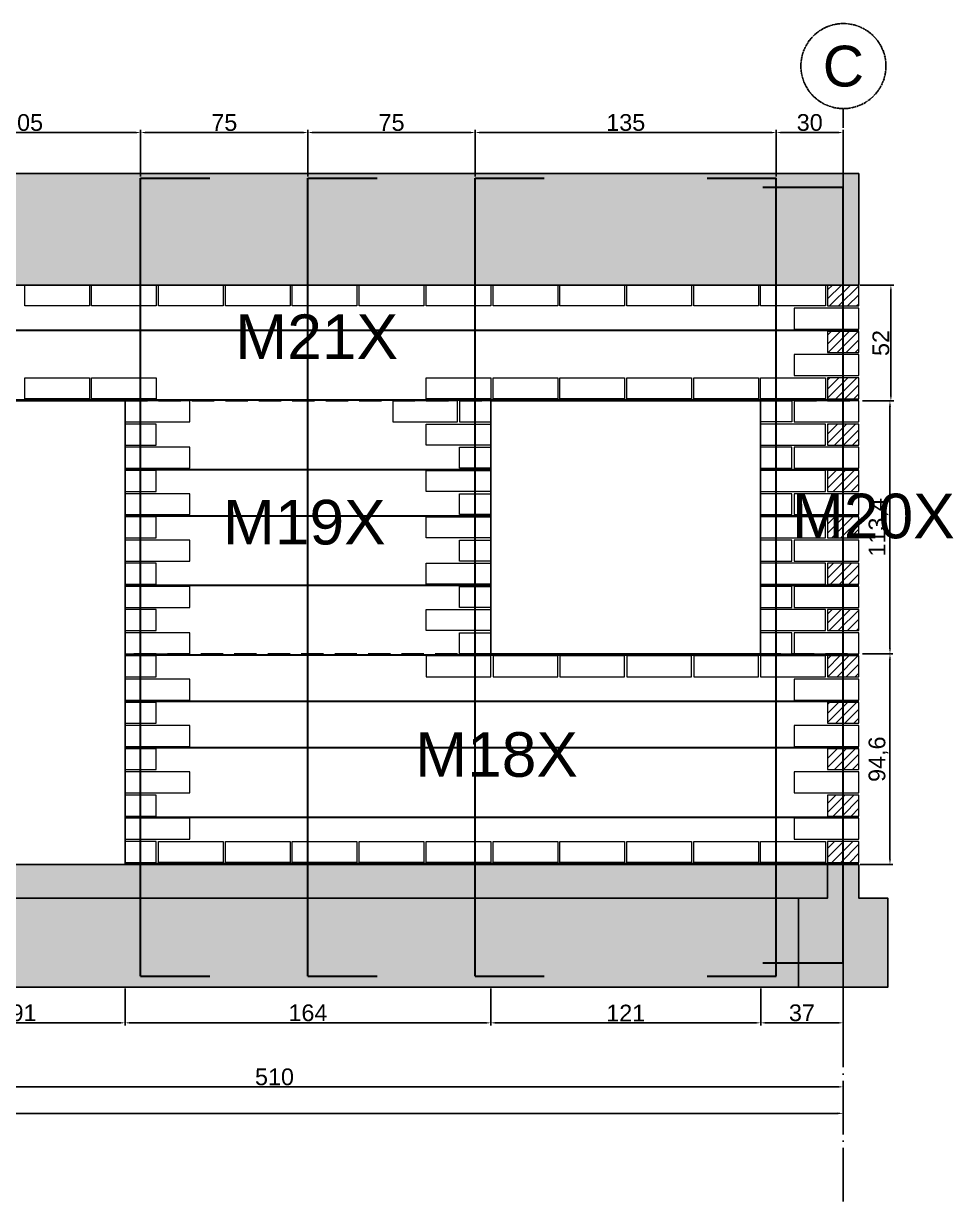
# Model space of a CAD drawing. Header units: centimetres. Extents: x 778 to 15841, y 1585 to 3584.
# Drawn here: x 7183 to 7600, y 2749 to 3277 of the extents above; entities that cross this region are included whole.
import ezdxf

# ---------------------------------------------------------------- set-up
doc = ezdxf.new("R2010")
doc.units = ezdxf.units.CM
doc.linetypes.add('ACAD_ISO04W100', pattern=[30, 24, -3, 0, -3])
doc.linetypes.add('TransientTextAxis', pattern=[0.3, 0.2, -0.1, 0, 0])
doc.layers.get('DEFPOINTS').update_dxf_attribs({"color": 250})
doc.layers.add('armadura horizotal', color=7, linetype='Continuous', lineweight=30, true_color=0xff9eff)
doc.layers.add('Ceramico 1.0', color=7, linetype='Continuous', lineweight=5, true_color=0xc73200)
doc.layers.add('armadura vertical', color=6, linetype='Continuous', lineweight=30)
for name, color, linetype in [('Cadena', 8, 'Continuous'), ('Cotas', 80, 'Continuous'), ('EJES', 8, 'Continuous'), ('Fundaciones', 251, 'Continuous'), ('Puertas y ventanas', 7, 'Continuous'), ('TEXTO-PIERS', 7, 'Continuous')]:
    doc.layers.add(name, color=color, linetype=linetype)
doc.styles.get("Standard").update_dxf_attribs({"font": 'arial.ttf'})
doc.dimstyles.new('ISO-25', dxfattribs={"dimtxt": 7.5, "dimasz": 2.5, "dimexe": 1.25, "dimexo": 0.625, "dimtad": 1, "dimtxsty": 'Standard', "dimcen": 2.5, "dimadec": 0, "dimazin": 0, "dimtfac": 1, "dimtmove": 0, "dimatfit": 3, "dimfxl": 1, "dimarcsym": 0})
pattern_1 = [(50, (2991.275, 585.853), (36.43693, -3.18782), [3.81, -41.91]), (355, (2991.275, 585.853), (-7.04868, 38.21137), [3.048, -33.52812]), (100.45144, (2994.31, 585.587), (29.38825, 35.02355), [3.238, -35.61805]), (46.1842, (2991.275, 596.013), (54.2158, -8.40847), [5.715, -62.865]), (96.6356, (2995.793, 595.31), (47.48083, 49.4852), [4.857, -53.4271]), (351.1842, (2991.275, 596.01), (47.4808, 49.4852), [4.572, -50.29195]), (21, (2996.355, 593.473), (30.32288, -20.45304), [3.81, -41.91]), (326, (2996.355, 593.473), (12.3604, 36.8376), [3.048, -33.528]), (71.45144, (2998.882, 591.768), (42.68328, 16.38455), [3.238, -35.618]), (37.5, (2991.275, 585.853), (0.61772, 16.911008), [0, -33.1216, 0, -34.036, 0, -33.655]), (7.5, (2991.275, 585.853), (13.36393, 20.036115), [0, -19.4056, 0, -32.3596, 0, -12.827]), (327.5, (2979.947, 585.853), (27.11812, -1.14575), [0, -12.7, 0, -39.624, 0, -52.578]), (317.5, (2974.867, 585.853), (29.62584, 5.0853), [0, -16.51, 0, -26.3144, 0, -37.338])]

# ---------------------------------------------------------------- blocks, each defined once
blk = doc.blocks.new('*D96')
at = {"layer": 'Cotas', "color": 0, "lineweight": -2, "transparency": 16777216}
for p, q in [((7137.98, 2844.25), (7137.98, 2827.65)), ((7228.98, 2844.25), (7228.98, 2827.65)), ((7140.48, 2828.9), (7226.48, 2828.9))]:
    blk.add_line(p, q, dxfattribs=at)
at = {"layer": 'Cotas', "color": 0, "transparency": 16777216}
for points in [[(7140.48, 2829.32), (7140.48, 2828.48), (7137.98, 2828.9)], [(7226.48, 2829.32), (7226.48, 2828.48), (7228.98, 2828.9)]]:
    blk.add_solid(points, dxfattribs=at)
at = {"layer": 'DEFPOINTS', "color": 0, "transparency": 16777216}
for p in [(7137.98, 2844.87), (7228.98, 2844.87), (7228.98, 2828.9)]:
    blk.add_point(p, dxfattribs=at)
at = {"layer": 'Cotas', "color": 0, "transparency": 16777216, "insert": (7183.48, 2833.35), "char_height": 7.5, "attachment_point": 5}
blk.add_mtext('91', dxfattribs=at)
blk = doc.blocks.new('*D97')
at = {"layer": 'Cotas', "color": 0, "lineweight": -2, "transparency": 16777216}
for p, q in [((7228.98, 2844.25), (7228.98, 2827.65)), ((7231.48, 2828.9), (7390.48, 2828.9)), ((7392.98, 2829.53), (7392.98, 2830.15))]:
    blk.add_line(p, q, dxfattribs=at)
at = {"layer": 'Cotas', "color": 0, "transparency": 16777216}
for points in [[(7231.48, 2829.32), (7231.48, 2828.48), (7228.98, 2828.9)], [(7390.48, 2829.32), (7390.48, 2828.48), (7392.98, 2828.9)]]:
    blk.add_solid(points, dxfattribs=at)
at = {"layer": 'DEFPOINTS', "color": 0, "transparency": 16777216}
for p in [(7228.98, 2844.87), (7392.98, 2828.9), (7392.98, 2828.9)]:
    blk.add_point(p, dxfattribs=at)
at = {"layer": 'Cotas', "color": 0, "transparency": 16777216, "insert": (7310.98, 2833.35), "char_height": 7.5, "attachment_point": 5}
blk.add_mtext('164', dxfattribs=at)
blk = doc.blocks.new('*D98')
at = {"layer": 'Cotas', "color": 0, "lineweight": -2, "transparency": 16777216}
for p, q in [((7392.98, 2844.25), (7392.98, 2827.65)), ((7513.98, 2844.25), (7513.98, 2827.65)), ((7395.48, 2828.9), (7511.48, 2828.9))]:
    blk.add_line(p, q, dxfattribs=at)
at = {"layer": 'Cotas', "color": 0, "transparency": 16777216}
for points in [[(7395.48, 2829.32), (7395.48, 2828.48), (7392.98, 2828.9)], [(7511.48, 2829.32), (7511.48, 2828.48), (7513.98, 2828.9)]]:
    blk.add_solid(points, dxfattribs=at)
at = {"layer": 'DEFPOINTS', "color": 0, "transparency": 16777216}
for p in [(7392.98, 2844.87), (7513.98, 2844.87), (7513.98, 2828.9)]:
    blk.add_point(p, dxfattribs=at)
at = {"layer": 'Cotas', "color": 0, "transparency": 16777216, "insert": (7453.48, 2833.29), "char_height": 7.5, "attachment_point": 5}
blk.add_mtext('121', dxfattribs=at)
blk = doc.blocks.new('*D99')
at = {"layer": 'Cotas', "color": 0, "lineweight": -2, "transparency": 16777216}
for p, q in [((7513.98, 2844.25), (7513.98, 2827.65)), ((7550.98, 2844.25), (7550.98, 2827.65)), ((7516.48, 2828.9), (7548.48, 2828.9))]:
    blk.add_line(p, q, dxfattribs=at)
at = {"layer": 'Cotas', "color": 0, "transparency": 16777216}
for points in [[(7516.48, 2829.32), (7516.48, 2828.48), (7513.98, 2828.9)], [(7548.48, 2829.32), (7548.48, 2828.48), (7550.98, 2828.9)]]:
    blk.add_solid(points, dxfattribs=at)
at = {"layer": 'DEFPOINTS', "color": 0, "transparency": 16777216}
for p in [(7513.98, 2844.87), (7550.98, 2844.87), (7550.98, 2828.9)]:
    blk.add_point(p, dxfattribs=at)
at = {"layer": 'Cotas', "color": 0, "transparency": 16777216, "insert": (7532.48, 2833.36), "char_height": 7.5, "attachment_point": 5}
blk.add_mtext('37', dxfattribs=at)
blk = doc.blocks.new('*D101')
at = {"layer": 'Cotas', "color": 0, "lineweight": -2, "transparency": 16777216}
for p, q in [((7040.98, 2799.56), (7040.98, 2798.93)), ((7043.48, 2800.18), (7548.48, 2800.18)), ((7550.98, 2799.56), (7550.98, 2798.93))]:
    blk.add_line(p, q, dxfattribs=at)
at = {"layer": 'Cotas', "color": 0, "transparency": 16777216}
for points in [[(7043.48, 2800.6), (7043.48, 2799.76), (7040.98, 2800.18)], [(7548.48, 2800.6), (7548.48, 2799.76), (7550.98, 2800.18)]]:
    blk.add_solid(points, dxfattribs=at)
at = {"layer": 'DEFPOINTS', "color": 0, "transparency": 16777216}
for p in [(7040.98, 2800.18), (7550.98, 2800.18), (7550.98, 2800.18)]:
    blk.add_point(p, dxfattribs=at)
at = {"layer": 'Cotas', "color": 0, "transparency": 16777216, "insert": (7295.98, 2804.63), "char_height": 7.5, "attachment_point": 5}
blk.add_mtext('510', dxfattribs=at)
blk = doc.blocks.new('*D102')
at = {"layer": 'Cotas', "color": 0, "lineweight": -2, "transparency": 16777216}
for p, q in [((6710.98, 2787.67), (6710.98, 2787.05)), ((6713.48, 2788.3), (7548.48, 2788.3)), ((7550.98, 2787.67), (7550.98, 2787.05))]:
    blk.add_line(p, q, dxfattribs=at)
at = {"layer": 'Cotas', "color": 0, "transparency": 16777216}
for points in [[(6713.48, 2788.71), (6713.48, 2787.88), (6710.98, 2788.3)], [(7548.48, 2788.71), (7548.48, 2787.88), (7550.98, 2788.3)]]:
    blk.add_solid(points, dxfattribs=at)
at = {"layer": 'DEFPOINTS', "color": 0, "transparency": 16777216}
for p in [(6710.98, 2788.3), (7550.98, 2788.3), (7550.98, 2788.3)]:
    blk.add_point(p, dxfattribs=at)
at = {"layer": 'Cotas', "color": 0, "transparency": 16777216, "insert": (7130.98, 2792.75), "char_height": 7.5, "attachment_point": 5}
blk.add_mtext('840', dxfattribs=at)
blk = doc.blocks.new('*D103')
at = {"layer": 'Cotas', "color": 0, "lineweight": -2, "transparency": 16777216}
for p, q in [((7559.6, 3107.87), (7573.2, 3107.87)), ((7571.95, 3105.37), (7571.95, 2996.97)), ((7559.6, 2994.47), (7573.2, 2994.47))]:
    blk.add_line(p, q, dxfattribs=at)
at = {"layer": 'Cotas', "color": 0, "transparency": 16777216}
for points in [[(7571.54, 3105.37), (7572.37, 3105.37), (7571.95, 3107.87)], [(7571.54, 2996.97), (7572.37, 2996.97), (7571.95, 2994.47)]]:
    blk.add_solid(points, dxfattribs=at)
at = {"layer": 'DEFPOINTS', "color": 0, "transparency": 16777216}
for p in [(7558.97, 3107.87), (7558.98, 2994.47), (7571.95, 2994.47)]:
    blk.add_point(p, dxfattribs=at)
at = {"layer": 'Cotas', "color": 0, "transparency": 16777216, "insert": (7566.82, 3051.17), "char_height": 7.5, "attachment_point": 5, "rotation": 90}
blk.add_mtext('113,4', dxfattribs=at)
blk = doc.blocks.new('*D104')
at = {"layer": 'Cotas', "color": 0, "lineweight": -2, "transparency": 16777216}
for p, q in [((7558.6, 3159.87), (7573.62, 3159.87)), ((7572.37, 3110.37), (7572.37, 3157.37)), ((7565.49, 3107.87), (7573.62, 3107.87))]:
    blk.add_line(p, q, dxfattribs=at)
at = {"layer": 'Cotas', "color": 0, "transparency": 16777216}
for points in [[(7571.95, 3157.37), (7572.79, 3157.37), (7572.37, 3159.87)], [(7571.95, 3110.37), (7572.79, 3110.37), (7572.37, 3107.87)]]:
    blk.add_solid(points, dxfattribs=at)
at = {"layer": 'DEFPOINTS', "color": 0, "transparency": 16777216}
for p in [(7557.97, 3159.87), (7572.37, 3159.87), (7564.87, 3107.87)]:
    blk.add_point(p, dxfattribs=at)
at = {"layer": 'Cotas', "color": 0, "transparency": 16777216, "insert": (7567.92, 3133.87), "char_height": 7.5, "attachment_point": 5, "rotation": 90}
blk.add_mtext('52', dxfattribs=at)
blk = doc.blocks.new('*D105')
at = {"layer": 'Cotas', "color": 0, "lineweight": -2, "transparency": 16777216}
for p, q in [((7559.6, 2994.47), (7573.2, 2994.47)), ((7571.95, 2991.97), (7571.95, 2902.37)), ((7558.6, 2899.87), (7573.2, 2899.87))]:
    blk.add_line(p, q, dxfattribs=at)
at = {"layer": 'Cotas', "color": 0, "transparency": 16777216}
for points in [[(7571.54, 2991.97), (7572.37, 2991.97), (7571.95, 2994.47)], [(7571.54, 2902.37), (7572.37, 2902.37), (7571.95, 2899.87)]]:
    blk.add_solid(points, dxfattribs=at)
at = {"layer": 'DEFPOINTS', "color": 0, "transparency": 16777216}
for p in [(7558.98, 2994.47), (7557.98, 2899.87), (7571.95, 2899.87)]:
    blk.add_point(p, dxfattribs=at)
at = {"layer": 'Cotas', "color": 0, "transparency": 16777216, "insert": (7566.82, 2947.17), "char_height": 7.5, "attachment_point": 5, "rotation": 90}
blk.add_mtext('94,6', dxfattribs=at)
blk = doc.blocks.new('*D198')
at = {"layer": 'Cotas', "color": 0, "lineweight": -2, "transparency": 16777216}
for p, q in [((7130.98, 3208.5), (7130.98, 3229.53)), ((7235.98, 3208.5), (7235.98, 3229.53)), ((7133.48, 3228.28), (7233.48, 3228.28))]:
    blk.add_line(p, q, dxfattribs=at)
at = {"layer": 'Cotas', "color": 0, "transparency": 16777216}
for points in [[(7133.48, 3228.7), (7133.48, 3227.86), (7130.98, 3228.28)], [(7233.48, 3228.7), (7233.48, 3227.86), (7235.98, 3228.28)]]:
    blk.add_solid(points, dxfattribs=at)
at = {"layer": 'DEFPOINTS', "color": 0, "transparency": 16777216}
for p in [(7235.98, 3228.28), (7130.98, 3207.87), (7235.98, 3207.87)]:
    blk.add_point(p, dxfattribs=at)
at = {"layer": 'Cotas', "color": 0, "transparency": 16777216, "insert": (7183.48, 3232.73), "char_height": 7.5, "attachment_point": 5}
blk.add_mtext('105', dxfattribs=at)
blk = doc.blocks.new('*D199')
at = {"layer": 'Cotas', "color": 0, "lineweight": -2, "transparency": 16777216}
for p, q in [((7235.98, 3208.5), (7235.98, 3229.53)), ((7310.98, 3208.5), (7310.98, 3229.53)), ((7238.48, 3228.28), (7308.48, 3228.28))]:
    blk.add_line(p, q, dxfattribs=at)
at = {"layer": 'Cotas', "color": 0, "transparency": 16777216}
for points in [[(7238.48, 3228.7), (7238.48, 3227.86), (7235.98, 3228.28)], [(7308.48, 3228.7), (7308.48, 3227.86), (7310.98, 3228.28)]]:
    blk.add_solid(points, dxfattribs=at)
at = {"layer": 'DEFPOINTS', "color": 0, "transparency": 16777216}
for p in [(7310.98, 3228.28), (7235.98, 3207.87), (7310.98, 3207.87)]:
    blk.add_point(p, dxfattribs=at)
at = {"layer": 'Cotas', "color": 0, "transparency": 16777216, "insert": (7273.48, 3232.72), "char_height": 7.5, "attachment_point": 5}
blk.add_mtext('75', dxfattribs=at)
blk = doc.blocks.new('*D200')
at = {"layer": 'Cotas', "color": 0, "lineweight": -2, "transparency": 16777216}
for p, q in [((7310.98, 3208.5), (7310.98, 3229.53)), ((7385.98, 3208.5), (7385.98, 3229.53)), ((7313.48, 3228.28), (7383.48, 3228.28))]:
    blk.add_line(p, q, dxfattribs=at)
at = {"layer": 'Cotas', "color": 0, "transparency": 16777216}
for points in [[(7313.48, 3228.7), (7313.48, 3227.86), (7310.98, 3228.28)], [(7383.48, 3228.7), (7383.48, 3227.86), (7385.98, 3228.28)]]:
    blk.add_solid(points, dxfattribs=at)
at = {"layer": 'DEFPOINTS', "color": 0, "transparency": 16777216}
for p in [(7385.98, 3228.28), (7310.98, 3207.87), (7385.98, 3207.87)]:
    blk.add_point(p, dxfattribs=at)
at = {"layer": 'Cotas', "color": 0, "transparency": 16777216, "insert": (7348.48, 3232.72), "char_height": 7.5, "attachment_point": 5}
blk.add_mtext('75', dxfattribs=at)
blk = doc.blocks.new('*D201')
at = {"layer": 'Cotas', "color": 0, "lineweight": -2, "transparency": 16777216}
for p, q in [((7385.98, 3208.5), (7385.98, 3229.53)), ((7520.98, 3208.5), (7520.98, 3229.53)), ((7388.48, 3228.28), (7518.48, 3228.28))]:
    blk.add_line(p, q, dxfattribs=at)
at = {"layer": 'Cotas', "color": 0, "transparency": 16777216}
for points in [[(7388.48, 3228.7), (7388.48, 3227.86), (7385.98, 3228.28)], [(7518.48, 3228.7), (7518.48, 3227.86), (7520.98, 3228.28)]]:
    blk.add_solid(points, dxfattribs=at)
at = {"layer": 'DEFPOINTS', "color": 0, "transparency": 16777216}
for p in [(7520.98, 3228.28), (7385.98, 3207.87), (7520.98, 3207.87)]:
    blk.add_point(p, dxfattribs=at)
at = {"layer": 'Cotas', "color": 0, "transparency": 16777216, "insert": (7453.48, 3232.74), "char_height": 7.5, "attachment_point": 5}
blk.add_mtext('135', dxfattribs=at)
blk = doc.blocks.new('*D202')
at = {"layer": 'Cotas', "color": 0, "lineweight": -2, "transparency": 16777216}
for p, q in [((7520.98, 3208.5), (7520.98, 3229.53)), ((7550.98, 3204.39), (7550.98, 3229.53)), ((7523.48, 3228.28), (7548.48, 3228.28))]:
    blk.add_line(p, q, dxfattribs=at)
at = {"layer": 'Cotas', "color": 0, "transparency": 16777216}
for points in [[(7523.48, 3228.7), (7523.48, 3227.86), (7520.98, 3228.28)], [(7548.48, 3228.7), (7548.48, 3227.86), (7550.98, 3228.28)]]:
    blk.add_solid(points, dxfattribs=at)
at = {"layer": 'DEFPOINTS', "color": 0, "transparency": 16777216}
for p in [(7550.98, 3228.28), (7520.98, 3207.87), (7550.98, 3203.76)]:
    blk.add_point(p, dxfattribs=at)
at = {"layer": 'Cotas', "color": 0, "transparency": 16777216, "insert": (7535.98, 3232.74), "char_height": 7.5, "attachment_point": 5}
blk.add_mtext('30', dxfattribs=at)

msp = doc.modelspace()

# ---------------------------------------------------------------- hatches: boundary and pattern name
at = {"layer": 'Cadena'}
h = msp.add_hatch(dxfattribs=at)
h.set_pattern_fill('AR-CONC', color=256, scale=0.2)
h.set_pattern_definition(pattern_1)
h.paths.add_polyline_path([(7557.975, 3159.875), (7557.975, 3209.875), (6703.976, 3209.875), (6703.976, 3159.875), (6719.476, 3159.875), (6719.476, 3159.875), (6749.476, 3159.875), (6749.476, 3159.875), (6778.476, 3159.875)])
at = {"layer": 'Ceramico 1.0'}
h = msp.add_hatch(dxfattribs=at)
h.set_pattern_fill('ANSI31', color=256, scale=0.9)
h.set_pattern_definition([(45, (30, 0), (-2.0205576, 2.0205576), [])])
h.paths.add_polyline_path([(7543.976, 3159.874), (7543.976, 3155.175), (7543.976, 3150.474), (7557.975, 3150.474), (7557.975, 3159.874)])
h.paths.add_polyline_path([(7557.975, 3129.674), (7557.975, 3139.074), (7543.975, 3139.074), (7543.975, 3129.674)])
h.paths.add_polyline_path([(7543.976, 3118.274), (7543.976, 3113.575), (7543.976, 3108.874), (7557.975, 3108.874), (7557.975, 3118.274)])
h.paths.add_polyline_path([(7557.975, 3088.074), (7557.975, 3097.474), (7543.976, 3097.474), (7543.976, 3092.626), (7543.976, 3088.074)])
h.paths.add_polyline_path([(7543.976, 3076.674), (7543.976, 3071.826), (7543.976, 3067.274), (7557.975, 3067.274), (7557.975, 3076.674)])
h.paths.add_polyline_path([(7543.976, 3055.874), (7543.976, 3051.026), (7543.976, 3046.474), (7557.975, 3046.474), (7557.975, 3055.874)])
h.paths.add_polyline_path([(7557.975, 3025.674), (7557.975, 3035.074), (7543.976, 3035.074), (7543.976, 3030.226), (7543.976, 3025.674)])
h.paths.add_polyline_path([(7557.975, 3004.874), (7557.975, 3014.274), (7543.976, 3014.274), (7543.976, 3009.426), (7543.976, 3004.874)])
h.paths.add_polyline_path([(7557.975, 2984.074), (7557.975, 2993.474), (7543.976, 2993.474), (7543.976, 2988.626), (7543.976, 2984.074)])
h.paths.add_polyline_path([(7557.975, 2963.275), (7557.975, 2972.675), (7543.975, 2972.675), (7543.975, 2963.275)])
h.paths.add_polyline_path([(7557.975, 2942.475), (7557.975, 2951.875), (7543.975, 2951.875), (7543.975, 2942.475)])
h.paths.add_polyline_path([(7557.975, 2921.675), (7557.975, 2931.075), (7543.975, 2931.075), (7543.975, 2921.675)])
h.paths.add_polyline_path([(7543.976, 2910.275), (7543.976, 2905.575), (7543.976, 2900.875), (7557.975, 2900.875), (7557.975, 2910.275)])
at = {"layer": 'Fundaciones'}
h = msp.add_hatch(dxfattribs=at)
h.set_pattern_fill('AR-CONC', color=256, scale=0.2)
h.set_pattern_definition(pattern_1)
h.paths.add_polyline_path([(7530.975, 2884.875), (6730.975, 2884.875), (6730.975, 2844.875), (7530.975, 2844.875)])
h.paths.add_polyline_path([(6730.975, 2884.875), (6717.975, 2884.875), (6717.975, 2899.875), (6703.975, 2899.875), (6703.975, 2884.875), (6690.975, 2884.875), (6690.975, 2844.875), (6710.975, 2844.875), (6730.975, 2844.875)])
h.paths.add_polyline_path([(7570.975, 2884.875), (7557.975, 2884.875), (7557.975, 2899.875), (7543.975, 2899.875), (7543.975, 2884.875), (7530.975, 2884.875), (7530.975, 2844.875), (7522.475, 2844.875), (7570.975, 2844.875)])
h.paths.add_polyline_path([(7543.975, 2899.875), (6717.975, 2899.875), (6717.975, 2884.875), (6730.975, 2884.875), (7500.975, 2884.875), (7543.975, 2884.875)])

# ---------------------------------------------------------------- linework, layer by layer
at = {"layer": 'armadura horizotal'}
for p, q in [((6703.976, 3139.574), (7557.975, 3139.576)), ((6703.976, 3108.374), (7557.975, 3108.33)), ((7228.976, 3077.173), (7392.976, 3077.173)), ((7513.976, 3077.176), (7557.975, 3077.177)), ((7228.976, 3056.373), (7392.976, 3056.373)), ((7513.976, 3056.376), (7557.975, 3056.377)), ((7228.976, 3025.173), (7392.976, 3025.173)), ((7513.976, 3025.176), (7557.975, 3025.177)), ((7228.976, 2993.99), (7557.975, 2993.973)), ((7228.976, 2973.19), (7557.975, 2973.173)), ((7228.976, 2952.39), (7557.975, 2952.373)), ((7228.976, 2921.19), (7557.975, 2921.173)), ((7228.976, 2900.373), (7557.975, 2900.356))]:
    msp.add_line(p, q, dxfattribs=at)
at = {"layer": 'armadura vertical'}
for p, q in [((7235.976, 2849.875), (7235.976, 3207.875)), ((7235.976, 3207.875), (7266.976, 3207.875)), ((7310.976, 2849.875), (7310.976, 3207.875)), ((7310.976, 3207.875), (7341.976, 3207.875)), ((7385.976, 2849.875), (7385.976, 3207.875)), ((7385.976, 3207.875), (7416.976, 3207.875)), ((7489.976, 3207.875), (7520.976, 3207.875)), ((7520.976, 2849.875), (7520.976, 3207.875)), ((7514.976, 3203.762), (7550.976, 3203.762)), ((7550.976, 2855.762), (7550.976, 3203.762)), ((7514.976, 2855.762), (7550.976, 2855.762)), ((7235.976, 2849.875), (7266.976, 2849.875)), ((7310.976, 2849.875), (7341.976, 2849.875)), ((7385.976, 2849.875), (7416.976, 2849.875)), ((7489.976, 2849.875), (7520.976, 2849.875))]:
    msp.add_line(p, q, dxfattribs=at)
at = {"layer": 'Cadena'}
for p, q in [((6703.976, 3209.875), (7557.975, 3209.875)), ((7557.975, 3209.875), (7557.975, 3159.875)), ((7557.975, 3159.875), (6703.976, 3159.875))]:
    msp.add_line(p, q, dxfattribs=at)
at = {"layer": 'Ceramico 1.0'}
for points in [[(7212.976, 3159.875), (7212.976, 3150.475), (7183.976, 3150.475), (7183.976, 3159.875)], [(7242.976, 3159.875), (7242.976, 3150.475), (7213.976, 3150.475), (7213.976, 3159.875)], [(7272.976, 3159.875), (7272.976, 3150.475), (7243.976, 3150.475), (7243.976, 3159.875)], [(7302.976, 3159.875), (7302.976, 3150.475), (7273.976, 3150.475), (7273.976, 3159.875)], [(7332.976, 3159.875), (7332.976, 3150.475), (7303.976, 3150.475), (7303.976, 3159.875)], [(7362.976, 3159.875), (7362.976, 3150.475), (7333.976, 3150.475), (7333.976, 3159.875)], [(7392.976, 3159.875), (7392.976, 3150.475), (7363.976, 3150.475), (7363.976, 3159.875)], [(7422.976, 3159.875), (7422.976, 3150.475), (7393.976, 3150.475), (7393.976, 3159.875)], [(7452.976, 3159.875), (7452.976, 3150.475), (7423.976, 3150.475), (7423.976, 3159.875)], [(7482.976, 3159.875), (7482.976, 3150.475), (7453.976, 3150.475), (7453.976, 3159.875)], [(7512.976, 3159.875), (7512.976, 3150.475), (7483.976, 3150.475), (7483.976, 3159.875)], [(7542.976, 3159.875), (7542.976, 3150.475), (7513.976, 3150.475), (7513.976, 3159.875)], [(7543.975, 3159.874), (7543.975, 3150.474), (7557.975, 3150.474), (7557.975, 3159.874)], [(7528.975, 3149.474), (7528.975, 3140.074), (7557.975, 3140.074), (7557.975, 3149.474)], [(7543.975, 3139.074), (7543.975, 3129.674), (7557.975, 3129.674), (7557.975, 3139.074)], [(7528.975, 3128.674), (7528.975, 3119.274), (7557.975, 3119.274), (7557.975, 3128.674)], [(7212.976, 3118.275), (7212.976, 3108.875), (7183.976, 3108.875), (7183.976, 3118.275)], [(7242.976, 3118.275), (7242.976, 3108.875), (7213.976, 3108.875), (7213.976, 3118.275)], [(7392.976, 3118.275), (7392.976, 3108.875), (7363.976, 3108.875), (7363.976, 3118.275)], [(7422.976, 3118.275), (7422.976, 3108.875), (7393.976, 3108.875), (7393.976, 3118.275)], [(7452.976, 3118.275), (7452.976, 3108.875), (7423.976, 3108.875), (7423.976, 3118.275)], [(7482.976, 3118.275), (7482.976, 3108.875), (7453.976, 3108.875), (7453.976, 3118.275)], [(7512.976, 3118.275), (7512.976, 3108.875), (7483.976, 3108.875), (7483.976, 3118.275)], [(7542.976, 3118.275), (7542.976, 3108.875), (7513.976, 3108.875), (7513.976, 3118.275)], [(7543.975, 3118.274), (7543.975, 3108.874), (7557.975, 3108.874), (7557.975, 3118.274)], [(7228.976, 3107.875), (7228.976, 3098.475), (7257.976, 3098.475), (7257.976, 3107.875)], [(7348.976, 3107.875), (7348.976, 3098.475), (7377.976, 3098.475), (7377.976, 3107.875)], [(7378.976, 3107.875), (7378.976, 3098.475), (7392.976, 3098.475), (7392.976, 3107.875)], [(7527.976, 3107.875), (7527.976, 3098.475), (7513.976, 3098.475), (7513.976, 3107.875)], [(7528.975, 3107.874), (7528.975, 3098.474), (7557.975, 3098.474), (7557.975, 3107.874)], [(7228.976, 3097.475), (7228.976, 3088.075), (7242.976, 3088.075), (7242.976, 3097.475)], [(7392.976, 3097.475), (7392.976, 3088.075), (7363.976, 3088.075), (7363.976, 3097.475)], [(7513.976, 3097.475), (7513.976, 3088.075), (7542.976, 3088.075), (7542.976, 3097.475)], [(7543.975, 3097.474), (7543.975, 3088.074), (7557.975, 3088.074), (7557.975, 3097.474)], [(7228.976, 3087.075), (7228.976, 3077.675), (7257.976, 3077.675), (7257.976, 3087.075)], [(7392.976, 3087.075), (7392.976, 3077.675), (7378.976, 3077.675), (7378.976, 3087.075)], [(7513.976, 3087.075), (7513.976, 3077.675), (7527.976, 3077.675), (7527.976, 3087.075)], [(7528.975, 3087.074), (7528.975, 3077.674), (7557.975, 3077.674), (7557.975, 3087.074)], [(7228.976, 3076.675), (7228.976, 3067.275), (7242.976, 3067.275), (7242.976, 3076.675)], [(7392.976, 3076.675), (7392.976, 3067.275), (7363.976, 3067.275), (7363.976, 3076.675)], [(7513.976, 3076.675), (7513.976, 3067.275), (7542.976, 3067.275), (7542.976, 3076.675)], [(7543.975, 3076.674), (7543.975, 3067.274), (7557.975, 3067.274), (7557.975, 3076.674)], [(7228.976, 3066.275), (7228.976, 3056.875), (7257.976, 3056.875), (7257.976, 3066.275)], [(7392.976, 3066.275), (7392.976, 3056.875), (7378.976, 3056.875), (7378.976, 3066.275)], [(7513.976, 3066.275), (7513.976, 3056.875), (7527.976, 3056.875), (7527.976, 3066.275)], [(7528.975, 3066.274), (7528.975, 3056.874), (7557.975, 3056.874), (7557.975, 3066.274)], [(7228.976, 3055.875), (7228.976, 3046.475), (7242.976, 3046.475), (7242.976, 3055.875)], [(7392.976, 3055.875), (7392.976, 3046.475), (7363.976, 3046.475), (7363.976, 3055.875)], [(7513.976, 3055.875), (7513.976, 3046.475), (7542.976, 3046.475), (7542.976, 3055.875)], [(7543.975, 3055.874), (7543.975, 3046.474), (7557.975, 3046.474), (7557.975, 3055.874)], [(7228.976, 3045.475), (7228.976, 3036.075), (7257.976, 3036.075), (7257.976, 3045.475)], [(7392.976, 3045.475), (7392.976, 3036.075), (7378.976, 3036.075), (7378.976, 3045.475)], [(7513.976, 3045.475), (7513.976, 3036.075), (7527.976, 3036.075), (7527.976, 3045.475)], [(7528.975, 3045.474), (7528.975, 3036.074), (7557.975, 3036.074), (7557.975, 3045.474)], [(7228.976, 3035.075), (7228.976, 3025.675), (7242.976, 3025.675), (7242.976, 3035.075)], [(7392.976, 3035.075), (7392.976, 3025.675), (7363.976, 3025.675), (7363.976, 3035.075)], [(7513.976, 3035.075), (7513.976, 3025.675), (7542.976, 3025.675), (7542.976, 3035.075)], [(7543.975, 3035.074), (7543.975, 3025.674), (7557.975, 3025.674), (7557.975, 3035.074)], [(7228.976, 3024.675), (7228.976, 3015.275), (7257.976, 3015.275), (7257.976, 3024.675)], [(7392.976, 3024.675), (7392.976, 3015.275), (7378.976, 3015.275), (7378.976, 3024.675)], [(7513.976, 3024.675), (7513.976, 3015.275), (7527.976, 3015.275), (7527.976, 3024.675)], [(7528.975, 3024.674), (7528.975, 3015.274), (7557.975, 3015.274), (7557.975, 3024.674)], [(7228.976, 3014.275), (7228.976, 3004.875), (7242.976, 3004.875), (7242.976, 3014.275)], [(7392.976, 3014.275), (7392.976, 3004.875), (7363.976, 3004.875), (7363.976, 3014.275)], [(7513.976, 3014.275), (7513.976, 3004.875), (7542.976, 3004.875), (7542.976, 3014.275)], [(7543.975, 3014.274), (7543.975, 3004.874), (7557.975, 3004.874), (7557.975, 3014.274)], [(7228.976, 3003.875), (7228.976, 2994.475), (7257.976, 2994.475), (7257.976, 3003.875)], [(7392.976, 3003.875), (7392.976, 2994.475), (7378.976, 2994.475), (7378.976, 3003.875)], [(7513.976, 3003.875), (7513.976, 2994.475), (7527.976, 2994.475), (7527.976, 3003.875)], [(7528.975, 3003.874), (7528.975, 2994.474), (7557.975, 2994.474), (7557.975, 3003.874)], [(7228.976, 2993.475), (7228.976, 2984.075), (7242.976, 2984.075), (7242.976, 2993.475)], [(7363.976, 2993.475), (7363.976, 2984.075), (7392.976, 2984.075), (7392.976, 2993.475)], [(7393.976, 2993.475), (7393.976, 2984.075), (7422.976, 2984.075), (7422.976, 2993.475)], [(7423.976, 2993.475), (7423.976, 2984.075), (7452.976, 2984.075), (7452.976, 2993.475)], [(7453.976, 2993.475), (7453.976, 2984.075), (7482.976, 2984.075), (7482.976, 2993.475)], [(7483.976, 2993.475), (7483.976, 2984.075), (7512.976, 2984.075), (7512.976, 2993.475)], [(7513.976, 2993.475), (7513.976, 2984.075), (7542.976, 2984.075), (7542.976, 2993.475)], [(7543.975, 2993.474), (7543.975, 2984.074), (7557.975, 2984.074), (7557.975, 2993.474)], [(7228.976, 2983.075), (7228.976, 2973.675), (7257.976, 2973.675), (7257.976, 2983.075)], [(7528.975, 2983.075), (7528.975, 2973.675), (7557.975, 2973.675), (7557.975, 2983.075)], [(7228.976, 2972.675), (7228.976, 2963.275), (7242.976, 2963.275), (7242.976, 2972.675)], [(7543.975, 2972.675), (7543.975, 2963.275), (7557.975, 2963.275), (7557.975, 2972.675)], [(7228.976, 2962.275), (7228.976, 2952.875), (7257.976, 2952.875), (7257.976, 2962.275)], [(7528.975, 2962.275), (7528.975, 2952.875), (7557.975, 2952.875), (7557.975, 2962.275)], [(7228.976, 2951.875), (7228.976, 2942.475), (7242.976, 2942.475), (7242.976, 2951.875)], [(7543.975, 2951.875), (7543.975, 2942.475), (7557.975, 2942.475), (7557.975, 2951.875)], [(7228.976, 2941.475), (7228.976, 2932.075), (7257.976, 2932.075), (7257.976, 2941.475)], [(7528.975, 2941.475), (7528.975, 2932.075), (7557.975, 2932.075), (7557.975, 2941.475)], [(7228.976, 2931.075), (7228.976, 2921.675), (7242.976, 2921.675), (7242.976, 2931.075)], [(7543.975, 2931.075), (7543.975, 2921.675), (7557.975, 2921.675), (7557.975, 2931.075)], [(7228.976, 2920.675), (7228.976, 2911.275), (7257.976, 2911.275), (7257.976, 2920.675)], [(7528.975, 2920.675), (7528.975, 2911.275), (7557.975, 2911.275), (7557.975, 2920.675)], [(7228.976, 2910.275), (7228.976, 2900.875), (7242.976, 2900.875), (7242.976, 2910.275)], [(7272.976, 2910.275), (7272.976, 2900.875), (7243.976, 2900.875), (7243.976, 2910.275)], [(7302.976, 2910.275), (7302.976, 2900.875), (7273.976, 2900.875), (7273.976, 2910.275)], [(7332.976, 2910.275), (7332.976, 2900.875), (7303.976, 2900.875), (7303.976, 2910.275)], [(7362.976, 2910.275), (7362.976, 2900.875), (7333.976, 2900.875), (7333.976, 2910.275)], [(7392.976, 2910.275), (7392.976, 2900.875), (7363.976, 2900.875), (7363.976, 2910.275)], [(7422.976, 2910.275), (7422.976, 2900.875), (7393.976, 2900.875), (7393.976, 2910.275)], [(7452.976, 2910.275), (7452.976, 2900.875), (7423.976, 2900.875), (7423.976, 2910.275)], [(7482.976, 2910.275), (7482.976, 2900.875), (7453.976, 2900.875), (7453.976, 2910.275)], [(7512.976, 2910.275), (7512.976, 2900.875), (7483.976, 2900.875), (7483.976, 2910.275)], [(7542.976, 2910.275), (7542.976, 2900.875), (7513.976, 2900.875), (7513.976, 2910.275)], [(7543.975, 2910.275), (7543.975, 2900.875), (7557.975, 2900.875), (7557.975, 2910.275)]]:
    msp.add_lwpolyline(points, close=True, dxfattribs=at)
at = {"layer": 'EJES', "linetype": 'ACAD_ISO04W100'}
msp.add_line((7550.976, 2748.78), (7550.976, 3238.969), dxfattribs=at)
at = {"layer": 'EJES', "linetype": 'ACAD_ISO04W100', "ltscale": 0.035}
for centre in [(7551.073, 3258.101, 0), (7551.073, 3258.1, 0)]:
    msp.add_circle(centre, 19.067, dxfattribs=at)
at = {"layer": 'Fundaciones'}
for p, q in [((6717.975, 2899.875), (7543.975, 2899.875)), ((6730.975, 2884.875), (7530.975, 2884.875)), ((6710.975, 2844.875), (7530.975, 2844.875))]:
    msp.add_line(p, q, dxfattribs=at)
msp.add_lwpolyline([(7550.975, 2844.875), (7530.975, 2844.875), (7530.975, 2884.875), (7543.975, 2884.875), (7543.975, 2899.875), (7557.975, 2899.875), (7557.975, 2884.875), (7570.975, 2884.875), (7570.975, 2844.875)], close=True, dxfattribs=at)
at = {"layer": 'Puertas y ventanas'}
for p, q in [((7512.976, 3107.875), (7513.976, 3107.875)), ((7512.976, 2994.475), (7513.976, 2994.475))]:
    msp.add_line(p, q, dxfattribs=at)
for points in [[(7228.976, 2899.875), (7228.976, 3107.875), (7137.976, 3107.874), (7137.976, 2899.875)], [(7513.976, 3107.875), (7513.976, 2994.475), (7392.976, 2994.475), (7392.976, 3107.875)]]:
    msp.add_lwpolyline(points, close=True, dxfattribs=at)
at = {"layer": 'TEXTO-PIERS', "linetype": 'TransientTextAxis', "ltscale": 50}
for p, q in [((7228.976, 3107.875), (7392.976, 3107.875)), ((7513.976, 3107.874), (7557.992, 3107.874)), ((7392.976, 2994.475), (7228.976, 2994.475)), ((7512.976, 2994.475), (7557.975, 2994.475))]:
    msp.add_line(p, q, dxfattribs=at)

# ---------------------------------------------------------------- texts
at = {"layer": 'EJES', "insert": (7551.073, 3257.953, 0), "char_height": 18.306, "width": 29.18604, "attachment_point": 5}
msp.add_mtext('C', dxfattribs=at)
at = {"layer": 'TEXTO-PIERS'}
for s, p in [('M21X', (7278.424, 3126.673)), ('M20X', (7528.017, 3046.266)), ('M19X', (7272.873, 3043.499)), ('M18X', (7359.073, 2939.281))]:
    msp.add_text(s, height=20, dxfattribs=at).set_placement(p)

# ---------------------------------------------------------------- dimensions: what is measured, and where the dimension line sits
at = {"layer": 'Cotas'}
for base, p1, p2, picture, middle in [((7235.976, 3228.279), (7130.976, 3207.875), (7235.976, 3207.875), '*D198', (7183.476, 3232.734)), ((7310.976, 3228.279), (7235.976, 3207.875), (7310.976, 3207.875), '*D199', (7273.476, 3232.718)), ((7385.976, 3228.279), (7310.976, 3207.875), (7385.976, 3207.875), '*D200', (7348.476, 3232.718)), ((7520.976, 3228.279), (7385.976, 3207.875), (7520.976, 3207.875), '*D201', (7453.476, 3232.736)), ((7550.976, 3228.279), (7520.976, 3207.875), (7550.976, 3203.762), '*D202', (7535.976, 3232.736)), ((7228.976, 2828.901), (7137.976, 2844.875), (7228.976, 2844.875), '*D96', (7183.476, 2833.355)), ((7392.976, 2828.901), (7228.976, 2844.875), (7392.976, 2828.901), '*D97', (7310.976, 2833.355)), ((7513.976, 2828.901), (7392.976, 2844.875), (7513.976, 2844.875), '*D98', (7453.476, 2833.291)), ((7550.976, 2828.901), (7513.976, 2844.875), (7550.976, 2844.875), '*D99', (7532.476, 2833.357)), ((7550.976, 2800.18), (7040.976, 2800.18), (7550.976, 2800.18), '*D101', (7295.976, 2804.635)), ((7550.976, 2788.295), (6710.975, 2788.295), (7550.976, 2788.295), '*D102', (7130.976, 2792.749))]:
    dim = msp.add_linear_dim(base=base, p1=p1, p2=p2, dimstyle='ISO-25', dxfattribs=at)
    dim.commit()
    dim.dimension.update_dxf_attribs({"geometry": picture, "text_midpoint": middle})
for base, p1, p2, picture, middle in [((7572.37, 3159.874), (7564.87, 3107.875), (7557.975, 3159.874), '*D104', (7572.37, 3133.875)), ((7571.953, 2994.475), (7558.975, 3107.875), (7558.975, 2994.475), '*D103', (7571.953, 3051.175)), ((7571.953, 2899.875), (7558.975, 2994.475), (7557.975, 2899.875), '*D105', (7571.953, 2947.175))]:
    dim = msp.add_linear_dim(base=base, p1=p1, p2=p2, angle=90, dimstyle='ISO-25', dxfattribs=at)
    dim.commit()
    dim.dimension.update_dxf_attribs({"geometry": picture, "text_midpoint": middle, "dimtype": 160})

doc.saveas('drawing.dxf')
